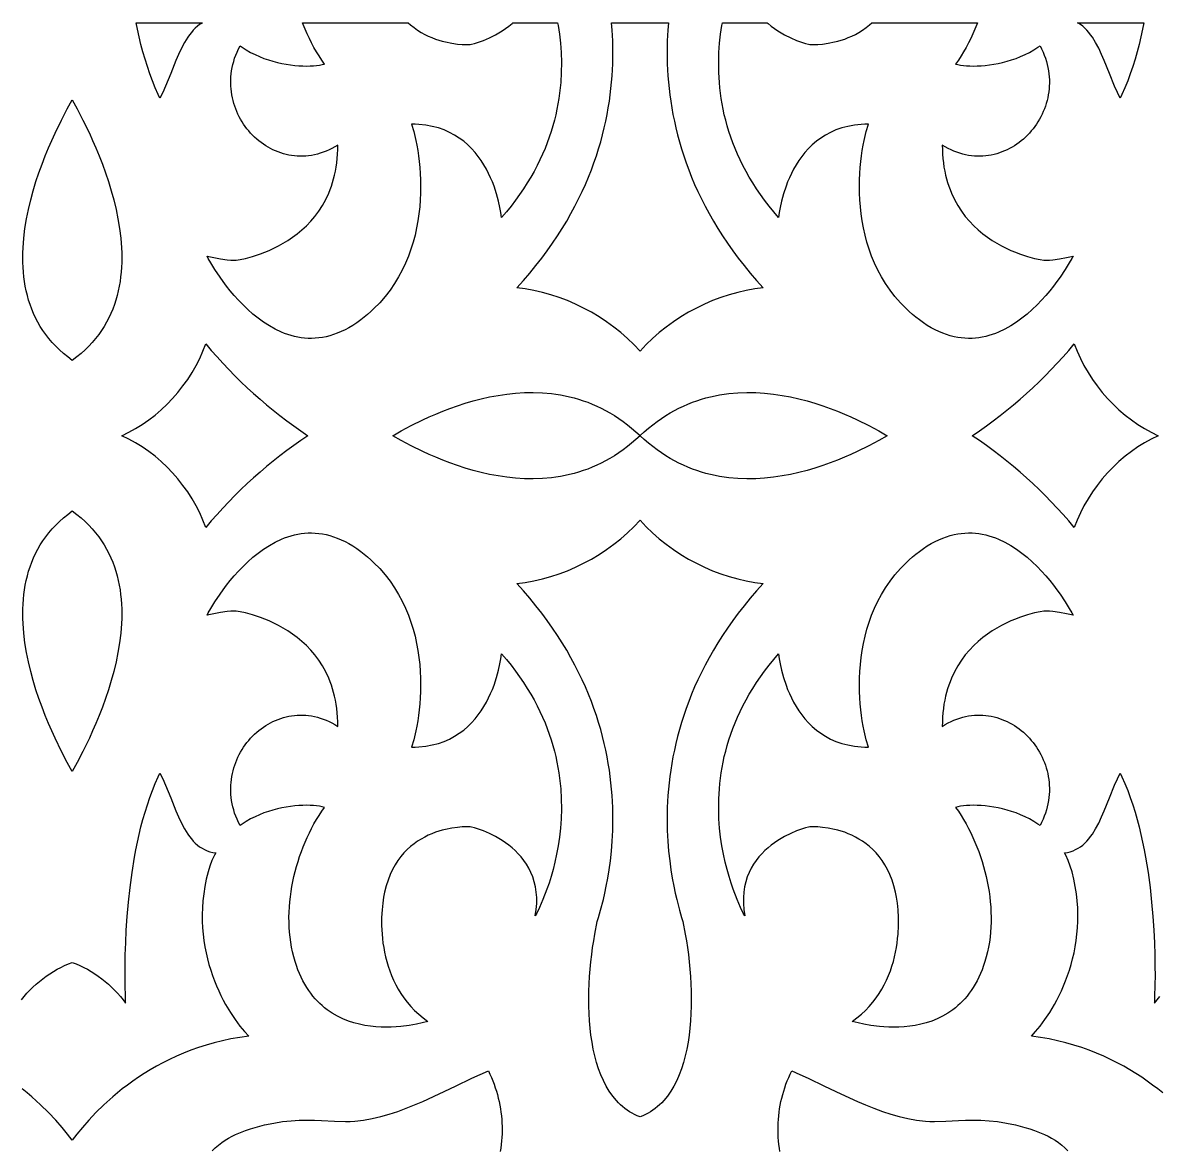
# Model space of a CAD drawing. Extents: x -350 to 350, y -780 to 780.
# Drawn here: x -79.3 to -3.3, y -581.8 to -506.5 of the extents above; entities that cross this region are included whole.
import ezdxf

# ---------------------------------------------------------------- set-up
doc = ezdxf.new("R2010")
doc.units = 0
doc.layers.add('LAYER_1', color=18, linetype='CONTINUOUS')

msp = doc.modelspace()

# ---------------------------------------------------------------- linework, layer by layer
at = {"layer": 'LAYER_1'}
for points in [[(-67.314, -506.492), (-67.471, -506.595), (-67.621, -506.71), (-67.764, -506.837), (-67.899, -506.974), (-68.028, -507.122), (-68.152, -507.28), (-68.269, -507.446), (-68.49, -507.802), (-68.694, -508.185), (-68.885, -508.589), (-69.066, -509.009), (-69.411, -509.87), (-69.759, -510.724), (-69.943, -511.133), (-70.137, -511.523), (-70.25, -511.285), (-70.449, -510.831), (-70.635, -510.366), (-70.809, -509.892), (-70.973, -509.409), (-71.125, -508.919), (-71.267, -508.423), (-71.398, -507.921), (-71.52, -507.416), (-71.633, -506.908), (-71.722, -506.47), (-67.272, -506.47)], [(-43.479, -506.658), (-43.393, -507.24), (-43.325, -507.846), (-43.28, -508.475), (-43.26, -509.125), (-43.268, -509.794), (-43.306, -510.482), (-43.338, -510.831), (-43.379, -511.185), (-43.429, -511.542), (-43.489, -511.902), (-43.558, -512.266), (-43.638, -512.633), (-43.729, -513.003), (-43.831, -513.375), (-43.944, -513.749), (-44.069, -514.126), (-44.206, -514.505), (-44.356, -514.885), (-44.519, -515.268), (-44.696, -515.651), (-44.886, -516.036), (-45.09, -516.422), (-45.308, -516.808), (-45.542, -517.195), (-45.79, -517.583), (-46.054, -517.97), (-46.335, -518.358), (-46.631, -518.745), (-46.944, -519.132), (-47.275, -519.519), (-47.314, -519.164), (-47.372, -518.829), (-47.463, -518.413), (-47.594, -517.931), (-47.769, -517.402), (-47.875, -517.126), (-47.995, -516.843), (-48.129, -516.557), (-48.278, -516.271), (-48.442, -515.985), (-48.623, -515.702), (-48.821, -515.424), (-49.037, -515.154), (-49.271, -514.893), (-49.525, -514.644), (-49.799, -514.409), (-50.094, -514.19), (-50.41, -513.989), (-50.749, -513.808), (-51.111, -513.649), (-51.496, -513.515), (-51.906, -513.408), (-52.341, -513.329), (-52.802, -513.282), (-53.043, -513.27), (-53.29, -513.267), (-53.141, -513.758), (-52.999, -514.345), (-52.934, -514.672), (-52.873, -515.018), (-52.819, -515.382), (-52.772, -515.764), (-52.734, -516.161), (-52.705, -516.572), (-52.687, -516.996), (-52.68, -517.432), (-52.687, -517.877), (-52.707, -518.331), (-52.742, -518.793), (-52.793, -519.26), (-52.862, -519.731), (-52.948, -520.205), (-53.054, -520.681), (-53.181, -521.157), (-53.329, -521.631), (-53.499, -522.103), (-53.694, -522.571), (-53.913, -523.033), (-54.158, -523.488), (-54.43, -523.935), (-54.73, -524.372), (-55.06, -524.798), (-55.419, -525.211), (-55.81, -525.61), (-56.018, -525.804), (-56.234, -525.994), (-56.458, -526.18), (-56.691, -526.361), (-56.957, -526.554), (-57.221, -526.728), (-57.483, -526.885), (-57.743, -527.025), (-58.001, -527.149), (-58.257, -527.257), (-58.51, -527.349), (-58.761, -527.426), (-59.01, -527.489), (-59.256, -527.537), (-59.5, -527.572), (-59.741, -527.594), (-59.98, -527.603), (-60.215, -527.599), (-60.448, -527.584), (-60.678, -527.557), (-60.906, -527.52), (-61.13, -527.472), (-61.351, -527.414), (-61.569, -527.347), (-61.783, -527.271), (-61.995, -527.186), (-62.407, -526.993), (-62.806, -526.771), (-63.19, -526.524), (-63.559, -526.257), (-63.912, -525.972), (-64.249, -525.673), (-64.569, -525.364), (-64.872, -525.05), (-65.157, -524.732), (-65.424, -524.416), (-65.671, -524.105), (-65.899, -523.803), (-66.107, -523.514), (-66.46, -522.987), (-66.726, -522.554), (-66.9, -522.246), (-66.978, -522.093), (-66.529, -522.194), (-66.076, -522.284), (-65.621, -522.348), (-65.393, -522.368), (-65.164, -522.376), (-65.031, -522.364), (-64.769, -522.322), (-64.398, -522.243), (-63.937, -522.119), (-63.404, -521.944), (-63.116, -521.836), (-62.818, -521.711), (-62.512, -521.571), (-62.199, -521.414), (-61.883, -521.238), (-61.565, -521.044), (-61.248, -520.83), (-60.935, -520.595), (-60.627, -520.339), (-60.328, -520.06), (-60.039, -519.758), (-59.763, -519.432), (-59.502, -519.082), (-59.259, -518.705), (-59.035, -518.301), (-58.834, -517.87), (-58.743, -517.644), (-58.658, -517.411), (-58.579, -517.17), (-58.508, -516.922), (-58.444, -516.667), (-58.388, -516.403), (-58.34, -516.132), (-58.3, -515.853), (-58.268, -515.566), (-58.245, -515.271), (-58.232, -514.968), (-58.228, -514.657), (-58.421, -514.775), (-58.616, -514.883), (-58.811, -514.981), (-59.006, -515.068), (-59.202, -515.144), (-59.398, -515.211), (-59.593, -515.268), (-59.789, -515.315), (-59.984, -515.352), (-60.178, -515.38), (-60.371, -515.399), (-60.564, -515.409), (-60.755, -515.41), (-60.945, -515.402), (-61.133, -515.386), (-61.32, -515.362), (-61.505, -515.33), (-61.687, -515.29), (-61.868, -515.242), (-62.046, -515.186), (-62.221, -515.123), (-62.394, -515.053), (-62.563, -514.976), (-62.73, -514.892), (-62.893, -514.801), (-63.053, -514.704), (-63.209, -514.601), (-63.361, -514.492), (-63.509, -514.376), (-63.653, -514.255), (-63.792, -514.129), (-63.927, -513.997), (-64.058, -513.859), (-64.183, -513.717), (-64.303, -513.57), (-64.418, -513.418), (-64.527, -513.262), (-64.631, -513.102), (-64.729, -512.937), (-64.821, -512.769), (-64.907, -512.596), (-64.987, -512.421), (-65.06, -512.241), (-65.126, -512.059), (-65.185, -511.873), (-65.238, -511.685), (-65.283, -511.494), (-65.32, -511.301), (-65.35, -511.105), (-65.373, -510.907), (-65.387, -510.707), (-65.393, -510.506), (-65.391, -510.303), (-65.381, -510.098), (-65.361, -509.892), (-65.333, -509.686), (-65.296, -509.478), (-65.25, -509.27), (-65.194, -509.061), (-65.129, -508.852), (-65.054, -508.642), (-64.969, -508.433), (-64.874, -508.224), (-64.769, -508.016), (-64.632, -508.114), (-64.349, -508.294), (-64.06, -508.458), (-63.766, -508.607), (-63.468, -508.74), (-63.167, -508.859), (-62.865, -508.964), (-62.563, -509.055), (-62.263, -509.134), (-61.966, -509.2), (-61.672, -509.255), (-61.385, -509.298), (-61.105, -509.331), (-60.832, -509.353), (-60.57, -509.366), (-60.319, -509.37), (-60.08, -509.366), (-59.855, -509.353), (-59.645, -509.333), (-59.452, -509.306), (-59.276, -509.273), (-59.12, -509.234), (-59.304, -508.967), (-59.482, -508.692), (-59.653, -508.41), (-59.819, -508.122), (-59.977, -507.826), (-60.129, -507.525), (-60.274, -507.219), (-60.412, -506.907), (-60.542, -506.59), (-60.588, -506.47), (-53.51, -506.47), (-53.355, -506.612), (-53.124, -506.797), (-52.889, -506.964), (-52.651, -507.114), (-52.411, -507.248), (-52.17, -507.366), (-51.931, -507.47), (-51.693, -507.561), (-51.46, -507.639), (-51.231, -507.705), (-51.01, -507.761), (-50.591, -507.844), (-50.216, -507.895), (-49.894, -507.922), (-49.638, -507.933), (-49.367, -507.931), (-49.269, -507.916), (-49.077, -507.867), (-48.804, -507.782), (-48.467, -507.657), (-48.08, -507.491), (-47.661, -507.278), (-47.443, -507.154), (-47.222, -507.017), (-47.001, -506.868), (-46.782, -506.704), (-46.565, -506.528), (-46.501, -506.47), (-43.513, -506.47)], [(-36.137, -506.978), (-36.172, -507.694), (-36.184, -508.444), (-36.171, -509.224), (-36.128, -510.032), (-36.053, -510.868), (-36.003, -511.295), (-35.943, -511.728), (-35.873, -512.167), (-35.793, -512.611), (-35.702, -513.06), (-35.601, -513.514), (-35.488, -513.973), (-35.363, -514.436), (-35.226, -514.904), (-35.076, -515.375), (-34.913, -515.849), (-34.737, -516.327), (-34.547, -516.808), (-34.343, -517.292), (-34.123, -517.779), (-33.889, -518.268), (-33.639, -518.759), (-33.373, -519.251), (-33.091, -519.746), (-32.792, -520.241), (-32.476, -520.738), (-32.142, -521.235), (-31.79, -521.733), (-31.42, -522.231), (-31.031, -522.729), (-30.623, -523.227), (-30.195, -523.724), (-29.746, -524.22), (-30.318, -524.292), (-30.889, -524.393), (-31.458, -524.522), (-32.024, -524.679), (-32.585, -524.863), (-33.14, -525.074), (-33.686, -525.31), (-34.224, -525.571), (-34.75, -525.855), (-35.264, -526.163), (-35.763, -526.493), (-36.247, -526.844), (-36.714, -527.216), (-37.162, -527.608), (-37.59, -528.02), (-37.997, -528.449), (-38.404, -528.02), (-38.832, -527.608), (-39.28, -527.216), (-39.747, -526.844), (-40.231, -526.493), (-40.731, -526.163), (-41.244, -525.855), (-41.771, -525.571), (-42.308, -525.31), (-42.855, -525.074), (-43.409, -524.863), (-43.97, -524.679), (-44.536, -524.522), (-45.106, -524.393), (-45.677, -524.292), (-46.248, -524.22), (-45.8, -523.724), (-45.372, -523.227), (-44.963, -522.729), (-44.574, -522.231), (-44.204, -521.733), (-43.852, -521.235), (-43.518, -520.738), (-43.202, -520.241), (-42.903, -519.746), (-42.621, -519.251), (-42.355, -518.759), (-42.105, -518.268), (-41.871, -517.779), (-41.652, -517.292), (-41.447, -516.808), (-41.257, -516.327), (-41.081, -515.849), (-40.918, -515.375), (-40.768, -514.904), (-40.631, -514.436), (-40.506, -513.973), (-40.393, -513.514), (-40.292, -513.06), (-40.201, -512.611), (-40.121, -512.167), (-40.052, -511.728), (-39.992, -511.295), (-39.941, -510.868), (-39.866, -510.032), (-39.823, -509.224), (-39.81, -508.444), (-39.822, -507.694), (-39.857, -506.978), (-39.898, -506.47), (-36.097, -506.47)], [(-15.452, -506.59), (-15.583, -506.907), (-15.72, -507.219), (-15.865, -507.525), (-16.017, -507.826), (-16.176, -508.122), (-16.341, -508.41), (-16.513, -508.692), (-16.69, -508.967), (-16.874, -509.234), (-16.718, -509.273), (-16.543, -509.306), (-16.349, -509.333), (-16.139, -509.353), (-15.914, -509.366), (-15.676, -509.37), (-15.424, -509.366), (-15.162, -509.353), (-14.89, -509.331), (-14.609, -509.298), (-14.322, -509.255), (-14.029, -509.2), (-13.731, -509.134), (-13.431, -509.055), (-13.129, -508.964), (-12.827, -508.859), (-12.526, -508.74), (-12.228, -508.607), (-11.934, -508.458), (-11.645, -508.294), (-11.363, -508.114), (-11.225, -508.016), (-11.12, -508.224), (-11.025, -508.433), (-10.94, -508.642), (-10.865, -508.852), (-10.8, -509.061), (-10.744, -509.27), (-10.698, -509.478), (-10.661, -509.686), (-10.633, -509.892), (-10.614, -510.098), (-10.603, -510.303), (-10.601, -510.506), (-10.607, -510.707), (-10.622, -510.907), (-10.644, -511.105), (-10.674, -511.301), (-10.712, -511.494), (-10.757, -511.685), (-10.809, -511.873), (-10.868, -512.059), (-10.935, -512.241), (-11.008, -512.421), (-11.087, -512.596), (-11.173, -512.769), (-11.265, -512.937), (-11.363, -513.102), (-11.467, -513.262), (-11.576, -513.418), (-11.691, -513.57), (-11.811, -513.717), (-11.937, -513.859), (-12.067, -513.997), (-12.202, -514.129), (-12.341, -514.255), (-12.485, -514.376), (-12.633, -514.492), (-12.786, -514.601), (-12.942, -514.704), (-13.101, -514.801), (-13.264, -514.892), (-13.431, -514.976), (-13.601, -515.053), (-13.773, -515.123), (-13.949, -515.186), (-14.127, -515.242), (-14.307, -515.29), (-14.49, -515.33), (-14.674, -515.362), (-14.861, -515.386), (-15.049, -515.402), (-15.239, -515.41), (-15.431, -515.409), (-15.623, -515.399), (-15.816, -515.38), (-16.011, -515.352), (-16.206, -515.315), (-16.401, -515.268), (-16.597, -515.211), (-16.792, -515.144), (-16.988, -515.068), (-17.184, -514.981), (-17.379, -514.883), (-17.573, -514.775), (-17.767, -514.657), (-17.762, -514.968), (-17.749, -515.271), (-17.726, -515.566), (-17.695, -515.853), (-17.655, -516.132), (-17.606, -516.403), (-17.55, -516.667), (-17.486, -516.922), (-17.415, -517.17), (-17.337, -517.411), (-17.252, -517.644), (-17.16, -517.87), (-16.959, -518.301), (-16.736, -518.705), (-16.492, -519.082), (-16.231, -519.432), (-15.955, -519.758), (-15.666, -520.06), (-15.367, -520.339), (-15.059, -520.595), (-14.746, -520.83), (-14.429, -521.044), (-14.112, -521.238), (-13.795, -521.414), (-13.483, -521.571), (-13.176, -521.711), (-12.878, -521.836), (-12.591, -521.944), (-12.058, -522.119), (-11.596, -522.243), (-11.225, -522.322), (-10.964, -522.364), (-10.83, -522.376), (-10.601, -522.368), (-10.373, -522.348), (-9.918, -522.284), (-9.466, -522.194), (-9.016, -522.093), (-9.094, -522.246), (-9.268, -522.554), (-9.534, -522.987), (-9.887, -523.514), (-10.095, -523.803), (-10.323, -524.105), (-10.57, -524.416), (-10.837, -524.732), (-11.122, -525.05), (-11.425, -525.364), (-11.745, -525.673), (-12.082, -525.972), (-12.435, -526.257), (-12.804, -526.524), (-13.188, -526.771), (-13.587, -526.993), (-14, -527.186), (-14.211, -527.271), (-14.426, -527.347), (-14.643, -527.414), (-14.865, -527.472), (-15.089, -527.52), (-15.316, -527.557), (-15.546, -527.584), (-15.779, -527.599), (-16.015, -527.603), (-16.253, -527.594), (-16.494, -527.572), (-16.738, -527.537), (-16.984, -527.489), (-17.233, -527.426), (-17.484, -527.349), (-17.738, -527.257), (-17.993, -527.149), (-18.251, -527.025), (-18.511, -526.885), (-18.773, -526.728), (-19.037, -526.554), (-19.303, -526.361), (-19.536, -526.18), (-19.76, -525.994), (-19.976, -525.804), (-20.184, -525.61), (-20.575, -525.211), (-20.935, -524.798), (-21.264, -524.372), (-21.564, -523.935), (-21.836, -523.488), (-22.081, -523.033), (-22.301, -522.571), (-22.495, -522.103), (-22.666, -521.631), (-22.814, -521.157), (-22.94, -520.681), (-23.046, -520.205), (-23.133, -519.731), (-23.201, -519.26), (-23.252, -518.793), (-23.287, -518.331), (-23.308, -517.877), (-23.314, -517.432), (-23.307, -516.996), (-23.289, -516.572), (-23.26, -516.161), (-23.222, -515.764), (-23.175, -515.382), (-23.121, -515.018), (-23.061, -514.672), (-22.995, -514.345), (-22.853, -513.758), (-22.704, -513.267), (-22.951, -513.27), (-23.192, -513.282), (-23.653, -513.329), (-24.088, -513.408), (-24.498, -513.515), (-24.884, -513.649), (-25.245, -513.808), (-25.584, -513.989), (-25.9, -514.19), (-26.195, -514.409), (-26.469, -514.644), (-26.723, -514.893), (-26.957, -515.154), (-27.173, -515.424), (-27.371, -515.702), (-27.552, -515.985), (-27.717, -516.271), (-27.866, -516.557), (-27.999, -516.843), (-28.119, -517.126), (-28.225, -517.402), (-28.401, -517.931), (-28.531, -518.413), (-28.622, -518.829), (-28.68, -519.164), (-28.72, -519.519), (-29.05, -519.132), (-29.363, -518.745), (-29.66, -518.358), (-29.94, -517.97), (-30.204, -517.583), (-30.453, -517.195), (-30.686, -516.808), (-30.905, -516.422), (-31.109, -516.036), (-31.299, -515.651), (-31.475, -515.268), (-31.638, -514.885), (-31.788, -514.505), (-31.925, -514.126), (-32.05, -513.749), (-32.164, -513.375), (-32.265, -513.003), (-32.356, -512.633), (-32.436, -512.266), (-32.506, -511.902), (-32.565, -511.542), (-32.615, -511.185), (-32.656, -510.831), (-32.688, -510.482), (-32.727, -509.794), (-32.734, -509.125), (-32.714, -508.475), (-32.669, -507.846), (-32.602, -507.24), (-32.515, -506.658), (-32.481, -506.47), (-29.494, -506.47), (-29.429, -506.528), (-29.213, -506.704), (-28.993, -506.868), (-28.772, -507.017), (-28.551, -507.154), (-28.334, -507.278), (-27.914, -507.491), (-27.528, -507.657), (-27.19, -507.782), (-26.918, -507.867), (-26.725, -507.916), (-26.627, -507.931), (-26.356, -507.933), (-26.1, -507.922), (-25.779, -507.895), (-25.403, -507.844), (-24.985, -507.761), (-24.763, -507.705), (-24.534, -507.639), (-24.301, -507.561), (-24.064, -507.47), (-23.824, -507.366), (-23.583, -507.248), (-23.343, -507.114), (-23.105, -506.964), (-22.87, -506.797), (-22.64, -506.612), (-22.484, -506.47), (-15.406, -506.47)], [(-4.361, -506.908), (-4.474, -507.416), (-4.596, -507.921), (-4.727, -508.423), (-4.869, -508.919), (-5.022, -509.409), (-5.185, -509.892), (-5.359, -510.366), (-5.546, -510.831), (-5.744, -511.285), (-5.857, -511.523), (-6.052, -511.133), (-6.235, -510.724), (-6.583, -509.87), (-6.929, -509.009), (-7.109, -508.589), (-7.3, -508.185), (-7.504, -507.802), (-7.725, -507.446), (-7.843, -507.28), (-7.966, -507.122), (-8.095, -506.974), (-8.231, -506.837), (-8.373, -506.71), (-8.523, -506.595), (-8.68, -506.492), (-8.722, -506.47), (-4.273, -506.47)], [(-75.668, -512.237), (-75.279, -512.983), (-74.852, -513.861), (-74.632, -514.344), (-74.411, -514.853), (-74.191, -515.387), (-73.976, -515.942), (-73.768, -516.517), (-73.571, -517.109), (-73.386, -517.716), (-73.217, -518.336), (-73.066, -518.966), (-72.937, -519.604), (-72.831, -520.248), (-72.752, -520.896), (-72.702, -521.545), (-72.69, -521.87), (-72.685, -522.194), (-72.689, -522.517), (-72.703, -522.839), (-72.726, -523.159), (-72.758, -523.478), (-72.801, -523.795), (-72.854, -524.11), (-72.918, -524.422), (-72.993, -524.732), (-73.08, -525.038), (-73.179, -525.341), (-73.289, -525.641), (-73.413, -525.936), (-73.549, -526.227), (-73.698, -526.514), (-73.861, -526.796), (-74.038, -527.073), (-74.23, -527.345), (-74.436, -527.611), (-74.657, -527.871), (-74.893, -528.125), (-75.145, -528.372), (-75.412, -528.613), (-75.697, -528.846), (-75.998, -529.072), (-76.3, -528.846), (-76.584, -528.613), (-76.852, -528.372), (-77.104, -528.125), (-77.34, -527.871), (-77.561, -527.611), (-77.767, -527.345), (-77.958, -527.073), (-78.135, -526.796), (-78.298, -526.514), (-78.447, -526.227), (-78.584, -525.936), (-78.707, -525.641), (-78.818, -525.341), (-78.916, -525.038), (-79.003, -524.732), (-79.078, -524.422), (-79.142, -524.11), (-79.195, -523.795), (-79.238, -523.478), (-79.271, -523.159), (-79.294, -522.839), (-79.307, -522.517), (-79.311, -522.194), (-79.307, -521.87), (-79.294, -521.545), (-79.244, -520.896), (-79.165, -520.248), (-79.06, -519.604), (-78.93, -518.966), (-78.779, -518.336), (-78.61, -517.716), (-78.425, -517.109), (-78.228, -516.517), (-78.02, -515.942), (-77.805, -515.387), (-77.586, -514.853), (-77.364, -514.344), (-77.144, -513.861), (-76.718, -512.983), (-76.328, -512.237), (-75.998, -511.642)], [(-66.69, -528.408), (-66.309, -528.842), (-65.92, -529.27), (-65.524, -529.69), (-65.119, -530.103), (-64.708, -530.509), (-64.289, -530.906), (-63.863, -531.296), (-63.431, -531.678), (-62.991, -532.051), (-62.546, -532.416), (-62.095, -532.773), (-61.637, -533.121), (-61.174, -533.46), (-60.706, -533.79), (-60.233, -534.113), (-60.706, -534.437), (-61.174, -534.766), (-61.637, -535.105), (-62.095, -535.453), (-62.546, -535.81), (-62.991, -536.175), (-63.431, -536.548), (-63.863, -536.93), (-64.289, -537.32), (-64.708, -537.717), (-65.119, -538.123), (-65.524, -538.536), (-65.92, -538.956), (-66.309, -539.384), (-66.69, -539.819), (-67.062, -540.26), (-67.25, -539.765), (-67.466, -539.278), (-67.709, -538.801), (-67.978, -538.334), (-68.271, -537.879), (-68.587, -537.439), (-68.924, -537.013), (-69.281, -536.605), (-69.656, -536.214), (-70.049, -535.844), (-70.457, -535.494), (-70.879, -535.167), (-71.314, -534.865), (-71.76, -534.587), (-72.215, -534.337), (-72.68, -534.113), (-72.215, -533.889), (-71.76, -533.639), (-71.314, -533.362), (-70.879, -533.059), (-70.457, -532.732), (-70.049, -532.382), (-69.656, -532.012), (-69.281, -531.621), (-68.924, -531.213), (-68.587, -530.787), (-68.271, -530.347), (-67.978, -529.892), (-67.709, -529.426), (-67.466, -528.948), (-67.25, -528.461), (-67.062, -527.966)], [(-8.744, -528.461), (-8.528, -528.948), (-8.285, -529.426), (-8.016, -529.892), (-7.723, -530.347), (-7.407, -530.787), (-7.07, -531.213), (-6.713, -531.621), (-6.338, -532.012), (-5.945, -532.382), (-5.537, -532.732), (-5.115, -533.059), (-4.681, -533.362), (-4.235, -533.639), (-3.779, -533.889), (-3.315, -534.113), (-3.779, -534.337), (-4.235, -534.587), (-4.681, -534.865), (-5.115, -535.167), (-5.537, -535.494), (-5.945, -535.844), (-6.338, -536.214), (-6.713, -536.605), (-7.07, -537.013), (-7.407, -537.439), (-7.723, -537.879), (-8.016, -538.334), (-8.285, -538.801), (-8.528, -539.278), (-8.744, -539.765), (-8.932, -540.26), (-9.304, -539.819), (-9.685, -539.384), (-10.074, -538.956), (-10.471, -538.536), (-10.875, -538.123), (-11.286, -537.717), (-11.705, -537.32), (-12.131, -536.93), (-12.564, -536.548), (-13.003, -536.175), (-13.448, -535.81), (-13.9, -535.453), (-14.357, -535.105), (-14.82, -534.766), (-15.288, -534.437), (-15.762, -534.113), (-15.288, -533.79), (-14.82, -533.46), (-14.357, -533.121), (-13.9, -532.773), (-13.448, -532.416), (-13.003, -532.051), (-12.564, -531.678), (-12.131, -531.296), (-11.705, -530.906), (-11.286, -530.509), (-10.875, -530.103), (-10.471, -529.69), (-10.074, -529.27), (-9.685, -528.842), (-9.304, -528.408), (-8.932, -527.966)], [(-30.255, -531.229), (-29.662, -531.266), (-29.075, -531.328), (-28.496, -531.414), (-27.927, -531.521), (-27.369, -531.646), (-26.823, -531.788), (-26.29, -531.944), (-25.773, -532.112), (-25.272, -532.291), (-24.788, -532.476), (-24.324, -532.667), (-23.88, -532.861), (-23.457, -533.055), (-22.682, -533.437), (-22.01, -533.795), (-21.451, -534.113), (-22.01, -534.431), (-22.682, -534.789), (-23.457, -535.171), (-23.88, -535.366), (-24.324, -535.559), (-24.788, -535.75), (-25.272, -535.936), (-25.773, -536.114), (-26.29, -536.282), (-26.823, -536.438), (-27.369, -536.58), (-27.927, -536.706), (-28.496, -536.812), (-29.075, -536.898), (-29.662, -536.96), (-30.255, -536.997), (-30.855, -537.005), (-31.459, -536.984), (-32.065, -536.93), (-32.369, -536.891), (-32.673, -536.842), (-32.978, -536.784), (-33.282, -536.717), (-33.586, -536.64), (-33.889, -536.553), (-34.192, -536.455), (-34.494, -536.347), (-34.795, -536.228), (-35.095, -536.097), (-35.393, -535.956), (-35.691, -535.802), (-35.986, -535.636), (-36.28, -535.458), (-36.572, -535.268), (-36.862, -535.064), (-37.149, -534.848), (-37.434, -534.618), (-37.717, -534.374), (-37.997, -534.114), (-38.278, -534.374), (-38.56, -534.618), (-38.845, -534.848), (-39.133, -535.064), (-39.422, -535.268), (-39.714, -535.458), (-40.008, -535.636), (-40.304, -535.802), (-40.601, -535.956), (-40.899, -536.097), (-41.199, -536.228), (-41.5, -536.347), (-41.802, -536.455), (-42.105, -536.553), (-42.409, -536.64), (-42.713, -536.717), (-43.017, -536.784), (-43.321, -536.842), (-43.625, -536.891), (-43.929, -536.93), (-44.536, -536.984), (-45.139, -537.005), (-45.739, -536.997), (-46.333, -536.96), (-46.92, -536.898), (-47.498, -536.812), (-48.068, -536.706), (-48.626, -536.58), (-49.172, -536.438), (-49.704, -536.282), (-50.221, -536.114), (-50.722, -535.936), (-51.206, -535.75), (-51.67, -535.559), (-52.115, -535.366), (-52.537, -535.171), (-53.312, -534.789), (-53.984, -534.431), (-54.543, -534.113), (-53.984, -533.795), (-53.312, -533.437), (-52.537, -533.055), (-52.115, -532.861), (-51.67, -532.667), (-51.206, -532.476), (-50.722, -532.291), (-50.221, -532.112), (-49.704, -531.944), (-49.172, -531.788), (-48.626, -531.646), (-48.068, -531.521), (-47.498, -531.414), (-46.92, -531.328), (-46.333, -531.266), (-45.739, -531.229), (-45.139, -531.221), (-44.536, -531.242), (-43.929, -531.296), (-43.625, -531.335), (-43.321, -531.384), (-43.017, -531.442), (-42.713, -531.509), (-42.409, -531.586), (-42.105, -531.674), (-41.802, -531.771), (-41.5, -531.879), (-41.199, -531.998), (-40.899, -532.129), (-40.601, -532.271), (-40.304, -532.424), (-40.008, -532.59), (-39.714, -532.768), (-39.422, -532.958), (-39.133, -533.162), (-38.845, -533.378), (-38.56, -533.608), (-38.278, -533.852), (-37.997, -534.112), (-37.717, -533.852), (-37.434, -533.608), (-37.149, -533.378), (-36.862, -533.162), (-36.572, -532.958), (-36.28, -532.768), (-35.986, -532.59), (-35.691, -532.424), (-35.393, -532.271), (-35.095, -532.129), (-34.795, -531.998), (-34.494, -531.879), (-34.192, -531.771), (-33.889, -531.674), (-33.586, -531.586), (-33.282, -531.509), (-32.978, -531.442), (-32.673, -531.384), (-32.369, -531.335), (-32.065, -531.296), (-31.459, -531.242), (-30.855, -531.221)], [(-75.697, -539.38), (-75.412, -539.613), (-75.145, -539.854), (-74.893, -540.101), (-74.657, -540.355), (-74.436, -540.615), (-74.23, -540.881), (-74.038, -541.153), (-73.861, -541.43), (-73.698, -541.712), (-73.549, -541.999), (-73.413, -542.29), (-73.289, -542.586), (-73.179, -542.885), (-73.08, -543.188), (-72.993, -543.494), (-72.918, -543.804), (-72.854, -544.116), (-72.801, -544.431), (-72.758, -544.748), (-72.726, -545.067), (-72.703, -545.387), (-72.689, -545.709), (-72.685, -546.032), (-72.69, -546.356), (-72.702, -546.681), (-72.752, -547.33), (-72.831, -547.978), (-72.937, -548.622), (-73.066, -549.26), (-73.217, -549.89), (-73.386, -550.51), (-73.571, -551.117), (-73.768, -551.709), (-73.976, -552.284), (-74.191, -552.839), (-74.411, -553.373), (-74.632, -553.882), (-74.852, -554.365), (-75.279, -555.244), (-75.668, -555.989), (-75.998, -556.584), (-76.328, -555.989), (-76.718, -555.244), (-77.144, -554.365), (-77.364, -553.882), (-77.586, -553.373), (-77.805, -552.839), (-78.02, -552.284), (-78.228, -551.709), (-78.425, -551.117), (-78.61, -550.51), (-78.779, -549.89), (-78.93, -549.26), (-79.06, -548.622), (-79.165, -547.978), (-79.244, -547.33), (-79.294, -546.681), (-79.307, -546.356), (-79.311, -546.032), (-79.307, -545.709), (-79.294, -545.387), (-79.271, -545.067), (-79.238, -544.748), (-79.195, -544.431), (-79.142, -544.116), (-79.078, -543.804), (-79.003, -543.494), (-78.916, -543.188), (-78.818, -542.885), (-78.707, -542.586), (-78.584, -542.29), (-78.447, -541.999), (-78.298, -541.712), (-78.135, -541.43), (-77.958, -541.153), (-77.767, -540.881), (-77.561, -540.615), (-77.34, -540.355), (-77.104, -540.101), (-76.852, -539.854), (-76.584, -539.613), (-76.3, -539.38), (-75.998, -539.154)], [(-37.59, -540.206), (-37.162, -540.618), (-36.714, -541.01), (-36.247, -541.382), (-35.763, -541.733), (-35.264, -542.063), (-34.75, -542.371), (-34.224, -542.656), (-33.686, -542.916), (-33.14, -543.152), (-32.585, -543.363), (-32.024, -543.547), (-31.458, -543.704), (-30.889, -543.834), (-30.318, -543.934), (-29.746, -544.006), (-30.195, -544.502), (-30.623, -544.999), (-31.031, -545.497), (-31.42, -545.995), (-31.79, -546.493), (-32.142, -546.991), (-32.476, -547.489), (-32.792, -547.985), (-33.091, -548.481), (-33.373, -548.975), (-33.639, -549.467), (-33.889, -549.958), (-34.123, -550.447), (-34.343, -550.934), (-34.547, -551.418), (-34.737, -551.899), (-34.913, -552.377), (-35.076, -552.851), (-35.226, -553.323), (-35.363, -553.79), (-35.488, -554.253), (-35.601, -554.712), (-35.702, -555.166), (-35.793, -555.615), (-35.873, -556.059), (-35.943, -556.498), (-36.003, -556.931), (-36.053, -557.358), (-36.128, -558.194), (-36.171, -559.002), (-36.184, -559.782), (-36.172, -560.532), (-36.137, -561.248), (-36.083, -561.929), (-36.013, -562.574), (-35.93, -563.179), (-35.838, -563.743), (-35.74, -564.264), (-35.64, -564.74), (-35.54, -565.168), (-35.355, -565.875), (-35.213, -566.368), (-35.139, -566.631), (-34.971, -567.48), (-34.896, -567.926), (-34.826, -568.385), (-34.764, -568.853), (-34.709, -569.331), (-34.662, -569.815), (-34.624, -570.306), (-34.595, -570.801), (-34.577, -571.298), (-34.569, -571.797), (-34.573, -572.295), (-34.588, -572.79), (-34.616, -573.283), (-34.657, -573.769), (-34.713, -574.249), (-34.782, -574.721), (-34.867, -575.183), (-34.967, -575.633), (-35.084, -576.069), (-35.218, -576.492), (-35.37, -576.897), (-35.54, -577.285), (-35.729, -577.654), (-35.937, -578.001), (-36.165, -578.326), (-36.415, -578.627), (-36.548, -578.768), (-36.686, -578.902), (-36.829, -579.029), (-36.979, -579.149), (-37.134, -579.262), (-37.294, -579.368), (-37.461, -579.466), (-37.633, -579.556), (-37.812, -579.638), (-37.997, -579.712), (-38.183, -579.638), (-38.361, -579.556), (-38.533, -579.466), (-38.7, -579.368), (-38.861, -579.262), (-39.016, -579.149), (-39.165, -579.029), (-39.309, -578.902), (-39.447, -578.768), (-39.579, -578.627), (-39.829, -578.326), (-40.057, -578.001), (-40.266, -577.654), (-40.454, -577.285), (-40.624, -576.897), (-40.776, -576.492), (-40.91, -576.069), (-41.027, -575.633), (-41.127, -575.183), (-41.212, -574.721), (-41.282, -574.249), (-41.337, -573.769), (-41.378, -573.283), (-41.406, -572.79), (-41.422, -572.295), (-41.425, -571.797), (-41.417, -571.298), (-41.399, -570.801), (-41.37, -570.306), (-41.332, -569.815), (-41.286, -569.331), (-41.231, -568.853), (-41.168, -568.385), (-41.099, -567.926), (-41.023, -567.48), (-40.856, -566.631), (-40.782, -566.368), (-40.639, -565.875), (-40.454, -565.168), (-40.354, -564.74), (-40.254, -564.264), (-40.156, -563.743), (-40.064, -563.179), (-39.981, -562.574), (-39.911, -561.929), (-39.857, -561.248), (-39.822, -560.532), (-39.81, -559.782), (-39.823, -559.002), (-39.866, -558.194), (-39.941, -557.358), (-39.992, -556.931), (-40.052, -556.498), (-40.121, -556.059), (-40.201, -555.615), (-40.292, -555.166), (-40.393, -554.712), (-40.506, -554.253), (-40.631, -553.79), (-40.768, -553.323), (-40.918, -552.851), (-41.081, -552.377), (-41.257, -551.899), (-41.447, -551.418), (-41.652, -550.934), (-41.871, -550.447), (-42.105, -549.958), (-42.355, -549.467), (-42.621, -548.975), (-42.903, -548.481), (-43.202, -547.985), (-43.518, -547.489), (-43.852, -546.991), (-44.204, -546.493), (-44.574, -545.995), (-44.963, -545.497), (-45.372, -544.999), (-45.8, -544.502), (-46.248, -544.006), (-45.677, -543.934), (-45.106, -543.834), (-44.536, -543.704), (-43.97, -543.547), (-43.409, -543.363), (-42.855, -543.152), (-42.308, -542.916), (-41.771, -542.656), (-41.244, -542.371), (-40.731, -542.063), (-40.231, -541.733), (-39.747, -541.382), (-39.28, -541.01), (-38.832, -540.618), (-38.404, -540.206), (-37.997, -539.777)], [(-59.741, -540.632), (-59.5, -540.654), (-59.256, -540.689), (-59.01, -540.737), (-58.761, -540.8), (-58.51, -540.877), (-58.257, -540.969), (-58.001, -541.077), (-57.743, -541.201), (-57.483, -541.341), (-57.221, -541.498), (-56.957, -541.673), (-56.691, -541.865), (-56.458, -542.046), (-56.234, -542.232), (-56.018, -542.422), (-55.81, -542.616), (-55.419, -543.015), (-55.06, -543.428), (-54.73, -543.854), (-54.43, -544.291), (-54.158, -544.738), (-53.913, -545.193), (-53.694, -545.655), (-53.499, -546.123), (-53.329, -546.595), (-53.181, -547.069), (-53.054, -547.545), (-52.948, -548.021), (-52.862, -548.495), (-52.793, -548.967), (-52.742, -549.433), (-52.707, -549.895), (-52.687, -550.349), (-52.68, -550.794), (-52.687, -551.23), (-52.705, -551.654), (-52.734, -552.065), (-52.772, -552.462), (-52.819, -552.844), (-52.873, -553.208), (-52.934, -553.554), (-52.999, -553.881), (-53.141, -554.468), (-53.29, -554.959), (-53.043, -554.956), (-52.802, -554.944), (-52.341, -554.897), (-51.906, -554.818), (-51.496, -554.711), (-51.111, -554.577), (-50.749, -554.418), (-50.41, -554.237), (-50.094, -554.036), (-49.799, -553.817), (-49.525, -553.582), (-49.271, -553.333), (-49.037, -553.072), (-48.821, -552.802), (-48.623, -552.524), (-48.442, -552.241), (-48.278, -551.956), (-48.129, -551.669), (-47.995, -551.383), (-47.875, -551.101), (-47.769, -550.824), (-47.594, -550.295), (-47.463, -549.814), (-47.372, -549.397), (-47.314, -549.062), (-47.275, -548.707), (-46.944, -549.094), (-46.631, -549.481), (-46.335, -549.868), (-46.054, -550.256), (-45.79, -550.643), (-45.542, -551.031), (-45.308, -551.418), (-45.09, -551.804), (-44.886, -552.19), (-44.696, -552.575), (-44.519, -552.958), (-44.356, -553.341), (-44.206, -553.721), (-44.069, -554.1), (-43.944, -554.477), (-43.831, -554.851), (-43.729, -555.224), (-43.638, -555.593), (-43.558, -555.96), (-43.489, -556.324), (-43.429, -556.684), (-43.379, -557.041), (-43.338, -557.395), (-43.306, -557.745), (-43.268, -558.432), (-43.26, -559.101), (-43.28, -559.751), (-43.325, -560.38), (-43.393, -560.986), (-43.479, -561.568), (-43.581, -562.125), (-43.696, -562.653), (-43.822, -563.153), (-43.954, -563.622), (-44.09, -564.059), (-44.228, -564.461), (-44.494, -565.158), (-44.728, -565.699), (-44.907, -566.072), (-45.006, -566.264), (-44.944, -565.834), (-44.914, -565.424), (-44.914, -565.033), (-44.942, -564.661), (-44.997, -564.307), (-45.076, -563.972), (-45.177, -563.654), (-45.299, -563.353), (-45.44, -563.069), (-45.597, -562.802), (-45.769, -562.551), (-45.953, -562.315), (-46.149, -562.095), (-46.353, -561.889), (-46.565, -561.698), (-46.782, -561.522), (-47.001, -561.359), (-47.222, -561.209), (-47.443, -561.072), (-47.661, -560.948), (-48.08, -560.736), (-48.467, -560.569), (-48.804, -560.444), (-49.077, -560.359), (-49.269, -560.311), (-49.367, -560.295), (-49.638, -560.294), (-49.894, -560.304), (-50.216, -560.331), (-50.591, -560.382), (-51.01, -560.465), (-51.231, -560.521), (-51.46, -560.587), (-51.693, -560.665), (-51.931, -560.756), (-52.17, -560.86), (-52.411, -560.979), (-52.651, -561.112), (-52.889, -561.262), (-53.124, -561.429), (-53.355, -561.615), (-53.579, -561.819), (-53.796, -562.043), (-54.004, -562.288), (-54.201, -562.554), (-54.388, -562.844), (-54.561, -563.157), (-54.719, -563.494), (-54.862, -563.857), (-54.988, -564.247), (-55.095, -564.663), (-55.161, -565.004), (-55.22, -565.405), (-55.265, -565.861), (-55.291, -566.363), (-55.292, -566.904), (-55.264, -567.477), (-55.237, -567.773), (-55.201, -568.074), (-55.155, -568.379), (-55.098, -568.688), (-55.03, -568.999), (-54.95, -569.312), (-54.857, -569.625), (-54.751, -569.938), (-54.63, -570.249), (-54.495, -570.558), (-54.345, -570.864), (-54.179, -571.166), (-53.996, -571.463), (-53.796, -571.754), (-53.577, -572.038), (-53.34, -572.315), (-53.084, -572.582), (-52.808, -572.84), (-52.511, -573.088), (-52.193, -573.324), (-52.588, -573.424), (-52.968, -573.506), (-53.449, -573.59), (-54.013, -573.661), (-54.321, -573.687), (-54.645, -573.704), (-54.981, -573.71), (-55.328, -573.704), (-55.683, -573.683), (-56.045, -573.646), (-56.412, -573.59), (-56.782, -573.515), (-57.152, -573.417), (-57.52, -573.296), (-57.885, -573.149), (-58.245, -572.975), (-58.596, -572.771), (-58.938, -572.536), (-59.105, -572.406), (-59.269, -572.268), (-59.429, -572.121), (-59.585, -571.965), (-59.738, -571.8), (-59.886, -571.625), (-60.03, -571.441), (-60.169, -571.246), (-60.303, -571.042), (-60.432, -570.827), (-60.556, -570.602), (-60.674, -570.365), (-60.785, -570.118), (-60.891, -569.86), (-60.99, -569.589), (-61.082, -569.307), (-61.173, -568.992), (-61.251, -568.673), (-61.319, -568.349), (-61.375, -568.022), (-61.42, -567.691), (-61.454, -567.358), (-61.477, -567.022), (-61.49, -566.684), (-61.492, -566.344), (-61.484, -566.003), (-61.466, -565.661), (-61.439, -565.318), (-61.401, -564.976), (-61.355, -564.634), (-61.299, -564.292), (-61.234, -563.952), (-61.16, -563.613), (-61.078, -563.277), (-60.987, -562.942), (-60.887, -562.611), (-60.78, -562.282), (-60.665, -561.957), (-60.542, -561.636), (-60.412, -561.319), (-60.274, -561.008), (-60.129, -560.701), (-59.977, -560.4), (-59.819, -560.105), (-59.653, -559.816), (-59.482, -559.534), (-59.304, -559.259), (-59.12, -558.992), (-59.276, -558.953), (-59.452, -558.92), (-59.645, -558.893), (-59.855, -558.873), (-60.08, -558.861), (-60.319, -558.856), (-60.57, -558.86), (-60.832, -558.873), (-61.105, -558.895), (-61.385, -558.928), (-61.672, -558.971), (-61.966, -559.026), (-62.263, -559.092), (-62.563, -559.171), (-62.865, -559.262), (-63.167, -559.367), (-63.468, -559.486), (-63.766, -559.619), (-64.06, -559.768), (-64.349, -559.932), (-64.632, -560.112), (-64.769, -560.21), (-64.874, -560.002), (-64.969, -559.793), (-65.054, -559.584), (-65.129, -559.374), (-65.194, -559.165), (-65.25, -558.956), (-65.296, -558.748), (-65.333, -558.54), (-65.361, -558.334), (-65.381, -558.128), (-65.391, -557.923), (-65.393, -557.72), (-65.387, -557.519), (-65.373, -557.319), (-65.35, -557.121), (-65.32, -556.925), (-65.283, -556.732), (-65.238, -556.541), (-65.185, -556.353), (-65.126, -556.167), (-65.06, -555.985), (-64.987, -555.805), (-64.907, -555.63), (-64.821, -555.457), (-64.729, -555.289), (-64.631, -555.124), (-64.527, -554.964), (-64.418, -554.808), (-64.303, -554.656), (-64.183, -554.509), (-64.058, -554.367), (-63.927, -554.229), (-63.792, -554.097), (-63.653, -553.971), (-63.509, -553.85), (-63.361, -553.734), (-63.209, -553.625), (-63.053, -553.522), (-62.893, -553.425), (-62.73, -553.334), (-62.563, -553.25), (-62.394, -553.173), (-62.221, -553.103), (-62.046, -553.04), (-61.868, -552.985), (-61.687, -552.937), (-61.505, -552.896), (-61.32, -552.864), (-61.133, -552.84), (-60.945, -552.824), (-60.755, -552.816), (-60.564, -552.817), (-60.371, -552.827), (-60.178, -552.846), (-59.984, -552.874), (-59.789, -552.911), (-59.593, -552.958), (-59.398, -553.015), (-59.202, -553.082), (-59.006, -553.158), (-58.811, -553.245), (-58.616, -553.343), (-58.421, -553.451), (-58.228, -553.57), (-58.232, -553.258), (-58.245, -552.955), (-58.268, -552.66), (-58.3, -552.373), (-58.34, -552.094), (-58.388, -551.823), (-58.444, -551.56), (-58.508, -551.304), (-58.579, -551.056), (-58.658, -550.815), (-58.743, -550.582), (-58.834, -550.356), (-59.035, -549.925), (-59.259, -549.521), (-59.502, -549.145), (-59.763, -548.794), (-60.039, -548.468), (-60.328, -548.166), (-60.627, -547.887), (-60.935, -547.631), (-61.248, -547.396), (-61.565, -547.182), (-61.883, -546.988), (-62.199, -546.812), (-62.512, -546.655), (-62.818, -546.515), (-63.116, -546.39), (-63.404, -546.282), (-63.937, -546.107), (-64.398, -545.983), (-64.769, -545.904), (-65.031, -545.862), (-65.164, -545.85), (-65.393, -545.858), (-65.621, -545.878), (-66.076, -545.942), (-66.529, -546.032), (-66.978, -546.133), (-66.9, -545.98), (-66.726, -545.672), (-66.46, -545.24), (-66.107, -544.713), (-65.899, -544.423), (-65.671, -544.121), (-65.424, -543.81), (-65.157, -543.494), (-64.872, -543.177), (-64.569, -542.862), (-64.249, -542.553), (-63.912, -542.254), (-63.559, -541.969), (-63.19, -541.702), (-62.806, -541.455), (-62.407, -541.233), (-61.995, -541.04), (-61.783, -540.955), (-61.569, -540.879), (-61.351, -540.812), (-61.13, -540.754), (-60.906, -540.706), (-60.678, -540.669), (-60.448, -540.642), (-60.215, -540.627), (-59.98, -540.623)], [(-15.779, -540.627), (-15.546, -540.642), (-15.316, -540.669), (-15.089, -540.706), (-14.865, -540.754), (-14.643, -540.812), (-14.426, -540.879), (-14.211, -540.955), (-14, -541.04), (-13.587, -541.233), (-13.188, -541.455), (-12.804, -541.702), (-12.435, -541.969), (-12.082, -542.254), (-11.745, -542.553), (-11.425, -542.862), (-11.122, -543.177), (-10.837, -543.494), (-10.57, -543.81), (-10.323, -544.121), (-10.095, -544.423), (-9.887, -544.713), (-9.534, -545.24), (-9.268, -545.672), (-9.094, -545.98), (-9.016, -546.133), (-9.466, -546.032), (-9.918, -545.942), (-10.373, -545.878), (-10.601, -545.858), (-10.83, -545.85), (-10.964, -545.862), (-11.225, -545.904), (-11.596, -545.983), (-12.058, -546.107), (-12.591, -546.282), (-12.878, -546.39), (-13.176, -546.515), (-13.483, -546.655), (-13.795, -546.812), (-14.112, -546.988), (-14.429, -547.182), (-14.746, -547.396), (-15.059, -547.631), (-15.367, -547.887), (-15.666, -548.166), (-15.955, -548.468), (-16.231, -548.794), (-16.492, -549.145), (-16.736, -549.521), (-16.959, -549.925), (-17.16, -550.356), (-17.252, -550.582), (-17.337, -550.815), (-17.415, -551.056), (-17.486, -551.304), (-17.55, -551.56), (-17.606, -551.823), (-17.655, -552.094), (-17.695, -552.373), (-17.726, -552.66), (-17.749, -552.955), (-17.762, -553.258), (-17.767, -553.57), (-17.573, -553.451), (-17.379, -553.343), (-17.184, -553.245), (-16.988, -553.158), (-16.792, -553.082), (-16.597, -553.015), (-16.401, -552.958), (-16.206, -552.911), (-16.011, -552.874), (-15.816, -552.846), (-15.623, -552.827), (-15.431, -552.817), (-15.239, -552.816), (-15.049, -552.824), (-14.861, -552.84), (-14.674, -552.864), (-14.49, -552.896), (-14.307, -552.937), (-14.127, -552.985), (-13.949, -553.04), (-13.773, -553.103), (-13.601, -553.173), (-13.431, -553.25), (-13.264, -553.334), (-13.101, -553.425), (-12.942, -553.522), (-12.786, -553.625), (-12.633, -553.734), (-12.485, -553.85), (-12.341, -553.971), (-12.202, -554.097), (-12.067, -554.229), (-11.937, -554.367), (-11.811, -554.509), (-11.691, -554.656), (-11.576, -554.808), (-11.467, -554.964), (-11.363, -555.124), (-11.265, -555.289), (-11.173, -555.457), (-11.087, -555.63), (-11.008, -555.805), (-10.935, -555.985), (-10.868, -556.167), (-10.809, -556.353), (-10.757, -556.541), (-10.712, -556.732), (-10.674, -556.925), (-10.644, -557.121), (-10.622, -557.319), (-10.607, -557.519), (-10.601, -557.72), (-10.603, -557.923), (-10.614, -558.128), (-10.633, -558.334), (-10.661, -558.54), (-10.698, -558.748), (-10.744, -558.956), (-10.8, -559.165), (-10.865, -559.374), (-10.94, -559.584), (-11.025, -559.793), (-11.12, -560.002), (-11.225, -560.21), (-11.363, -560.112), (-11.645, -559.932), (-11.934, -559.768), (-12.228, -559.619), (-12.526, -559.486), (-12.827, -559.367), (-13.129, -559.262), (-13.431, -559.171), (-13.731, -559.092), (-14.029, -559.026), (-14.322, -558.971), (-14.609, -558.928), (-14.89, -558.895), (-15.162, -558.873), (-15.424, -558.86), (-15.676, -558.856), (-15.914, -558.861), (-16.139, -558.873), (-16.349, -558.893), (-16.543, -558.92), (-16.718, -558.953), (-16.874, -558.992), (-16.69, -559.259), (-16.513, -559.534), (-16.341, -559.816), (-16.176, -560.105), (-16.017, -560.4), (-15.865, -560.701), (-15.72, -561.008), (-15.583, -561.319), (-15.452, -561.636), (-15.329, -561.957), (-15.214, -562.282), (-15.107, -562.611), (-15.008, -562.942), (-14.917, -563.277), (-14.834, -563.613), (-14.76, -563.952), (-14.695, -564.292), (-14.64, -564.634), (-14.593, -564.976), (-14.556, -565.318), (-14.528, -565.661), (-14.51, -566.003), (-14.502, -566.344), (-14.505, -566.684), (-14.517, -567.022), (-14.541, -567.358), (-14.575, -567.691), (-14.619, -568.022), (-14.675, -568.349), (-14.743, -568.673), (-14.822, -568.992), (-14.912, -569.307), (-15.004, -569.589), (-15.103, -569.86), (-15.209, -570.118), (-15.321, -570.365), (-15.438, -570.602), (-15.562, -570.827), (-15.691, -571.042), (-15.825, -571.246), (-15.964, -571.441), (-16.108, -571.625), (-16.256, -571.8), (-16.409, -571.965), (-16.565, -572.121), (-16.726, -572.268), (-16.889, -572.406), (-17.056, -572.536), (-17.398, -572.771), (-17.75, -572.975), (-18.109, -573.149), (-18.474, -573.296), (-18.843, -573.417), (-19.213, -573.515), (-19.582, -573.59), (-19.949, -573.646), (-20.311, -573.683), (-20.667, -573.704), (-21.013, -573.71), (-21.35, -573.704), (-21.673, -573.687), (-21.981, -573.661), (-22.546, -573.59), (-23.026, -573.506), (-23.406, -573.424), (-23.801, -573.324), (-23.483, -573.088), (-23.186, -572.84), (-22.91, -572.582), (-22.654, -572.315), (-22.417, -572.038), (-22.199, -571.754), (-21.998, -571.463), (-21.815, -571.166), (-21.649, -570.864), (-21.499, -570.558), (-21.364, -570.249), (-21.244, -569.938), (-21.137, -569.625), (-21.044, -569.312), (-20.964, -568.999), (-20.896, -568.688), (-20.839, -568.379), (-20.793, -568.074), (-20.757, -567.773), (-20.73, -567.477), (-20.702, -566.904), (-20.704, -566.363), (-20.729, -565.861), (-20.774, -565.405), (-20.833, -565.004), (-20.9, -564.663), (-21.007, -564.247), (-21.132, -563.857), (-21.275, -563.494), (-21.434, -563.157), (-21.607, -562.844), (-21.793, -562.554), (-21.991, -562.288), (-22.199, -562.043), (-22.415, -561.819), (-22.64, -561.615), (-22.87, -561.429), (-23.105, -561.262), (-23.343, -561.112), (-23.583, -560.979), (-23.824, -560.86), (-24.064, -560.756), (-24.301, -560.665), (-24.534, -560.587), (-24.763, -560.521), (-24.985, -560.465), (-25.403, -560.382), (-25.779, -560.331), (-26.1, -560.304), (-26.356, -560.294), (-26.627, -560.295), (-26.725, -560.311), (-26.918, -560.359), (-27.19, -560.444), (-27.528, -560.569), (-27.914, -560.736), (-28.334, -560.948), (-28.551, -561.072), (-28.772, -561.209), (-28.993, -561.359), (-29.213, -561.522), (-29.429, -561.698), (-29.641, -561.889), (-29.845, -562.095), (-30.041, -562.315), (-30.226, -562.551), (-30.398, -562.802), (-30.555, -563.069), (-30.695, -563.353), (-30.817, -563.654), (-30.918, -563.972), (-30.997, -564.307), (-31.052, -564.661), (-31.08, -565.033), (-31.08, -565.424), (-31.05, -565.834), (-30.988, -566.264), (-31.087, -566.072), (-31.266, -565.699), (-31.5, -565.158), (-31.766, -564.461), (-31.904, -564.059), (-32.04, -563.622), (-32.173, -563.153), (-32.298, -562.653), (-32.413, -562.125), (-32.515, -561.568), (-32.602, -560.986), (-32.669, -560.38), (-32.714, -559.751), (-32.734, -559.101), (-32.727, -558.432), (-32.688, -557.745), (-32.656, -557.395), (-32.615, -557.041), (-32.565, -556.684), (-32.506, -556.324), (-32.436, -555.96), (-32.356, -555.593), (-32.265, -555.224), (-32.164, -554.851), (-32.05, -554.477), (-31.925, -554.1), (-31.788, -553.721), (-31.638, -553.341), (-31.475, -552.958), (-31.299, -552.575), (-31.109, -552.19), (-30.905, -551.804), (-30.686, -551.418), (-30.453, -551.031), (-30.204, -550.643), (-29.94, -550.256), (-29.66, -549.868), (-29.363, -549.481), (-29.05, -549.094), (-28.72, -548.707), (-28.68, -549.062), (-28.622, -549.397), (-28.531, -549.814), (-28.401, -550.295), (-28.225, -550.824), (-28.119, -551.101), (-27.999, -551.383), (-27.866, -551.669), (-27.717, -551.956), (-27.552, -552.241), (-27.371, -552.524), (-27.173, -552.802), (-26.957, -553.072), (-26.723, -553.333), (-26.469, -553.582), (-26.195, -553.817), (-25.9, -554.036), (-25.584, -554.237), (-25.245, -554.418), (-24.884, -554.577), (-24.498, -554.711), (-24.088, -554.818), (-23.653, -554.897), (-23.192, -554.944), (-22.951, -554.956), (-22.704, -554.959), (-22.853, -554.468), (-22.995, -553.881), (-23.061, -553.554), (-23.121, -553.208), (-23.175, -552.844), (-23.222, -552.462), (-23.26, -552.065), (-23.289, -551.654), (-23.307, -551.23), (-23.314, -550.794), (-23.308, -550.349), (-23.287, -549.895), (-23.252, -549.433), (-23.201, -548.967), (-23.133, -548.495), (-23.046, -548.021), (-22.94, -547.545), (-22.814, -547.069), (-22.666, -546.595), (-22.495, -546.123), (-22.301, -545.655), (-22.081, -545.193), (-21.836, -544.738), (-21.564, -544.291), (-21.264, -543.854), (-20.935, -543.428), (-20.575, -543.015), (-20.184, -542.616), (-19.976, -542.422), (-19.76, -542.232), (-19.536, -542.046), (-19.303, -541.865), (-19.037, -541.673), (-18.773, -541.498), (-18.511, -541.341), (-18.251, -541.201), (-17.993, -541.077), (-17.738, -540.969), (-17.484, -540.877), (-17.233, -540.8), (-16.984, -540.737), (-16.738, -540.689), (-16.494, -540.654), (-16.253, -540.632), (-16.015, -540.623)]]:
    msp.add_lwpolyline(points, close=True, dxfattribs=at)
for points in [[(-79.398, -571.872), (-79.218, -571.649), (-79.029, -571.433), (-78.832, -571.224), (-78.627, -571.021), (-78.416, -570.827), (-78.197, -570.64), (-77.972, -570.461), (-77.741, -570.291), (-77.505, -570.13), (-77.264, -569.977), (-77.018, -569.835), (-76.768, -569.703), (-76.515, -569.58), (-76.258, -569.469), (-75.998, -569.368), (-75.738, -569.469), (-75.482, -569.58), (-75.228, -569.703), (-74.978, -569.835), (-74.733, -569.977), (-74.491, -570.13), (-74.255, -570.291), (-74.024, -570.461), (-73.799, -570.64), (-73.581, -570.827), (-73.369, -571.021), (-73.164, -571.224), (-72.967, -571.433), (-72.779, -571.649), (-72.598, -571.872), (-72.427, -572.101), (-72.439, -571.702), (-72.457, -570.849), (-72.462, -570.274), (-72.459, -569.613), (-72.446, -568.876), (-72.42, -568.071), (-72.379, -567.207), (-72.319, -566.295), (-72.236, -565.342), (-72.13, -564.359), (-71.996, -563.355), (-71.831, -562.338), (-71.736, -561.828), (-71.633, -561.318), (-71.52, -560.81), (-71.398, -560.305), (-71.267, -559.803), (-71.125, -559.307), (-70.973, -558.817), (-70.809, -558.334), (-70.635, -557.86), (-70.449, -557.395), (-70.25, -556.941), (-70.137, -556.703), (-69.943, -557.093), (-69.759, -557.502), (-69.411, -558.356), (-69.066, -559.217), (-68.885, -559.637), (-68.694, -560.041), (-68.49, -560.424), (-68.269, -560.78), (-68.152, -560.946), (-68.028, -561.104), (-67.899, -561.252), (-67.764, -561.39), (-67.621, -561.516), (-67.471, -561.631), (-67.314, -561.734), (-67.149, -561.823), (-66.975, -561.899), (-66.792, -561.96), (-66.599, -562.005), (-66.397, -562.035), (-66.487, -562.199), (-66.648, -562.549), (-66.789, -562.921), (-66.908, -563.314), (-67.028, -563.806), (-67.125, -564.292), (-67.2, -564.772), (-67.253, -565.244), (-67.287, -565.709), (-67.302, -566.167), (-67.298, -566.616), (-67.277, -567.057), (-67.24, -567.49), (-67.188, -567.914), (-67.122, -568.328), (-67.042, -568.733), (-66.951, -569.128), (-66.847, -569.512), (-66.734, -569.886), (-66.612, -570.249), (-66.481, -570.601), (-66.343, -570.941), (-66.198, -571.269), (-66.048, -571.585), (-65.894, -571.889), (-65.736, -572.179), (-65.415, -572.72), (-65.092, -573.205), (-64.775, -573.632), (-64.472, -573.999), (-64.191, -574.301), (-64.792, -574.388), (-65.376, -574.494), (-65.945, -574.616), (-66.498, -574.754), (-67.035, -574.908), (-67.557, -575.075), (-68.064, -575.256), (-68.555, -575.449), (-69.031, -575.654), (-69.492, -575.869), (-69.938, -576.093), (-70.369, -576.326), (-70.786, -576.566), (-71.187, -576.813), (-71.574, -577.065), (-71.947, -577.322), (-72.305, -577.582), (-72.648, -577.845), (-72.977, -578.11), (-73.293, -578.376), (-73.88, -578.906), (-74.412, -579.427), (-74.89, -579.932), (-75.312, -580.413), (-75.681, -580.863), (-75.998, -581.273), (-76.315, -580.863), (-76.684, -580.413), (-77.107, -579.932), (-77.584, -579.427), (-78.116, -578.906), (-78.704, -578.376), (-79.019, -578.11), (-79.348, -577.845)], [(-3.017, -578.11), (-3.346, -577.845), (-3.69, -577.582), (-4.047, -577.322), (-4.42, -577.065), (-4.807, -576.813), (-5.208, -576.566), (-5.625, -576.326), (-6.056, -576.093), (-6.502, -575.869), (-6.963, -575.654), (-7.439, -575.449), (-7.931, -575.256), (-8.437, -575.075), (-8.959, -574.908), (-9.497, -574.754), (-10.05, -574.616), (-10.618, -574.494), (-11.203, -574.388), (-11.803, -574.301), (-11.522, -573.999), (-11.219, -573.632), (-10.902, -573.205), (-10.579, -572.72), (-10.258, -572.179), (-10.1, -571.889), (-9.946, -571.585), (-9.796, -571.269), (-9.652, -570.941), (-9.513, -570.601), (-9.383, -570.249), (-9.26, -569.886), (-9.147, -569.512), (-9.044, -569.128), (-8.952, -568.733), (-8.872, -568.328), (-8.806, -567.914), (-8.754, -567.49), (-8.717, -567.057), (-8.696, -566.616), (-8.693, -566.167), (-8.707, -565.709), (-8.741, -565.244), (-8.795, -564.772), (-8.869, -564.292), (-8.966, -563.806), (-9.086, -563.314), (-9.205, -562.921), (-9.346, -562.549), (-9.507, -562.199), (-9.597, -562.035), (-9.395, -562.005), (-9.203, -561.96), (-9.02, -561.899), (-8.846, -561.823), (-8.68, -561.734), (-8.523, -561.631), (-8.373, -561.516), (-8.231, -561.39), (-8.095, -561.252), (-7.966, -561.104), (-7.843, -560.946), (-7.725, -560.78), (-7.504, -560.424), (-7.3, -560.041), (-7.109, -559.637), (-6.929, -559.217), (-6.583, -558.356), (-6.235, -557.502), (-6.052, -557.093), (-5.857, -556.703), (-5.744, -556.941), (-5.546, -557.395), (-5.359, -557.86), (-5.185, -558.334), (-5.022, -558.817), (-4.869, -559.307), (-4.727, -559.803), (-4.596, -560.305), (-4.474, -560.81), (-4.361, -561.318), (-4.258, -561.828), (-4.163, -562.338), (-3.999, -563.355), (-3.864, -564.359), (-3.758, -565.342), (-3.676, -566.295), (-3.615, -567.207), (-3.574, -568.071), (-3.548, -568.876), (-3.535, -569.613), (-3.532, -570.274), (-3.537, -570.849), (-3.555, -571.702), (-3.567, -572.101), (-3.396, -571.872), (-3.216, -571.649)], [(-66.636, -581.975), (-66.429, -581.782), (-66.216, -581.601), (-65.997, -581.433), (-65.772, -581.277), (-65.541, -581.135), (-65.306, -581.007), (-65.065, -580.894), (-64.731, -580.756), (-64.401, -580.631), (-64.075, -580.518), (-63.754, -580.417), (-63.437, -580.328), (-63.124, -580.25), (-62.514, -580.123), (-61.923, -580.032), (-61.354, -579.972), (-60.808, -579.938), (-60.285, -579.925), (-59.787, -579.929), (-59.315, -579.944), (-58.454, -579.991), (-57.711, -580.025), (-57.387, -580.025), (-57.096, -580.008), (-56.508, -579.933), (-55.926, -579.825), (-55.351, -579.689), (-54.78, -579.527), (-54.214, -579.342), (-53.653, -579.137), (-53.095, -578.915), (-52.54, -578.679), (-51.437, -578.176), (-50.341, -577.653), (-49.247, -577.132), (-48.699, -576.88), (-48.15, -576.637), (-48.044, -576.857), (-47.944, -577.079), (-47.851, -577.304), (-47.765, -577.53), (-47.685, -577.759), (-47.611, -577.989), (-47.544, -578.222), (-47.483, -578.455), (-47.429, -578.69), (-47.382, -578.927), (-47.341, -579.164), (-47.306, -579.402), (-47.278, -579.642), (-47.257, -579.881), (-47.242, -580.121), (-47.233, -580.362), (-47.231, -580.602), (-47.236, -580.843), (-47.247, -581.083), (-47.265, -581.324), (-47.289, -581.563), (-47.32, -581.802), (-47.358, -582.041)], [(-28.637, -582.041), (-28.674, -581.802), (-28.705, -581.563), (-28.729, -581.324), (-28.747, -581.083), (-28.758, -580.843), (-28.763, -580.602), (-28.761, -580.362), (-28.753, -580.121), (-28.738, -579.881), (-28.716, -579.642), (-28.688, -579.402), (-28.654, -579.164), (-28.613, -578.927), (-28.565, -578.69), (-28.511, -578.455), (-28.45, -578.222), (-28.383, -577.989), (-28.31, -577.759), (-28.229, -577.53), (-28.143, -577.304), (-28.05, -577.079), (-27.95, -576.857), (-27.844, -576.637), (-27.295, -576.88), (-26.748, -577.132), (-25.653, -577.653), (-24.557, -578.176), (-23.454, -578.679), (-22.9, -578.915), (-22.342, -579.137), (-21.78, -579.342), (-21.214, -579.527), (-20.644, -579.689), (-20.068, -579.825), (-19.486, -579.933), (-18.899, -580.008), (-18.608, -580.025), (-18.283, -580.025), (-17.54, -579.991), (-16.679, -579.944), (-16.207, -579.929), (-15.709, -579.925), (-15.187, -579.938), (-14.64, -579.972), (-14.071, -580.032), (-13.481, -580.123), (-12.87, -580.25), (-12.558, -580.328), (-12.241, -580.417), (-11.919, -580.518), (-11.593, -580.631), (-11.263, -580.756), (-10.929, -580.894), (-10.689, -581.007), (-10.453, -581.135), (-10.223, -581.277), (-9.998, -581.433), (-9.778, -581.601), (-9.565, -581.782), (-9.358, -581.975)]]:
    msp.add_lwpolyline(points, dxfattribs=at)

doc.saveas('drawing.dxf')
